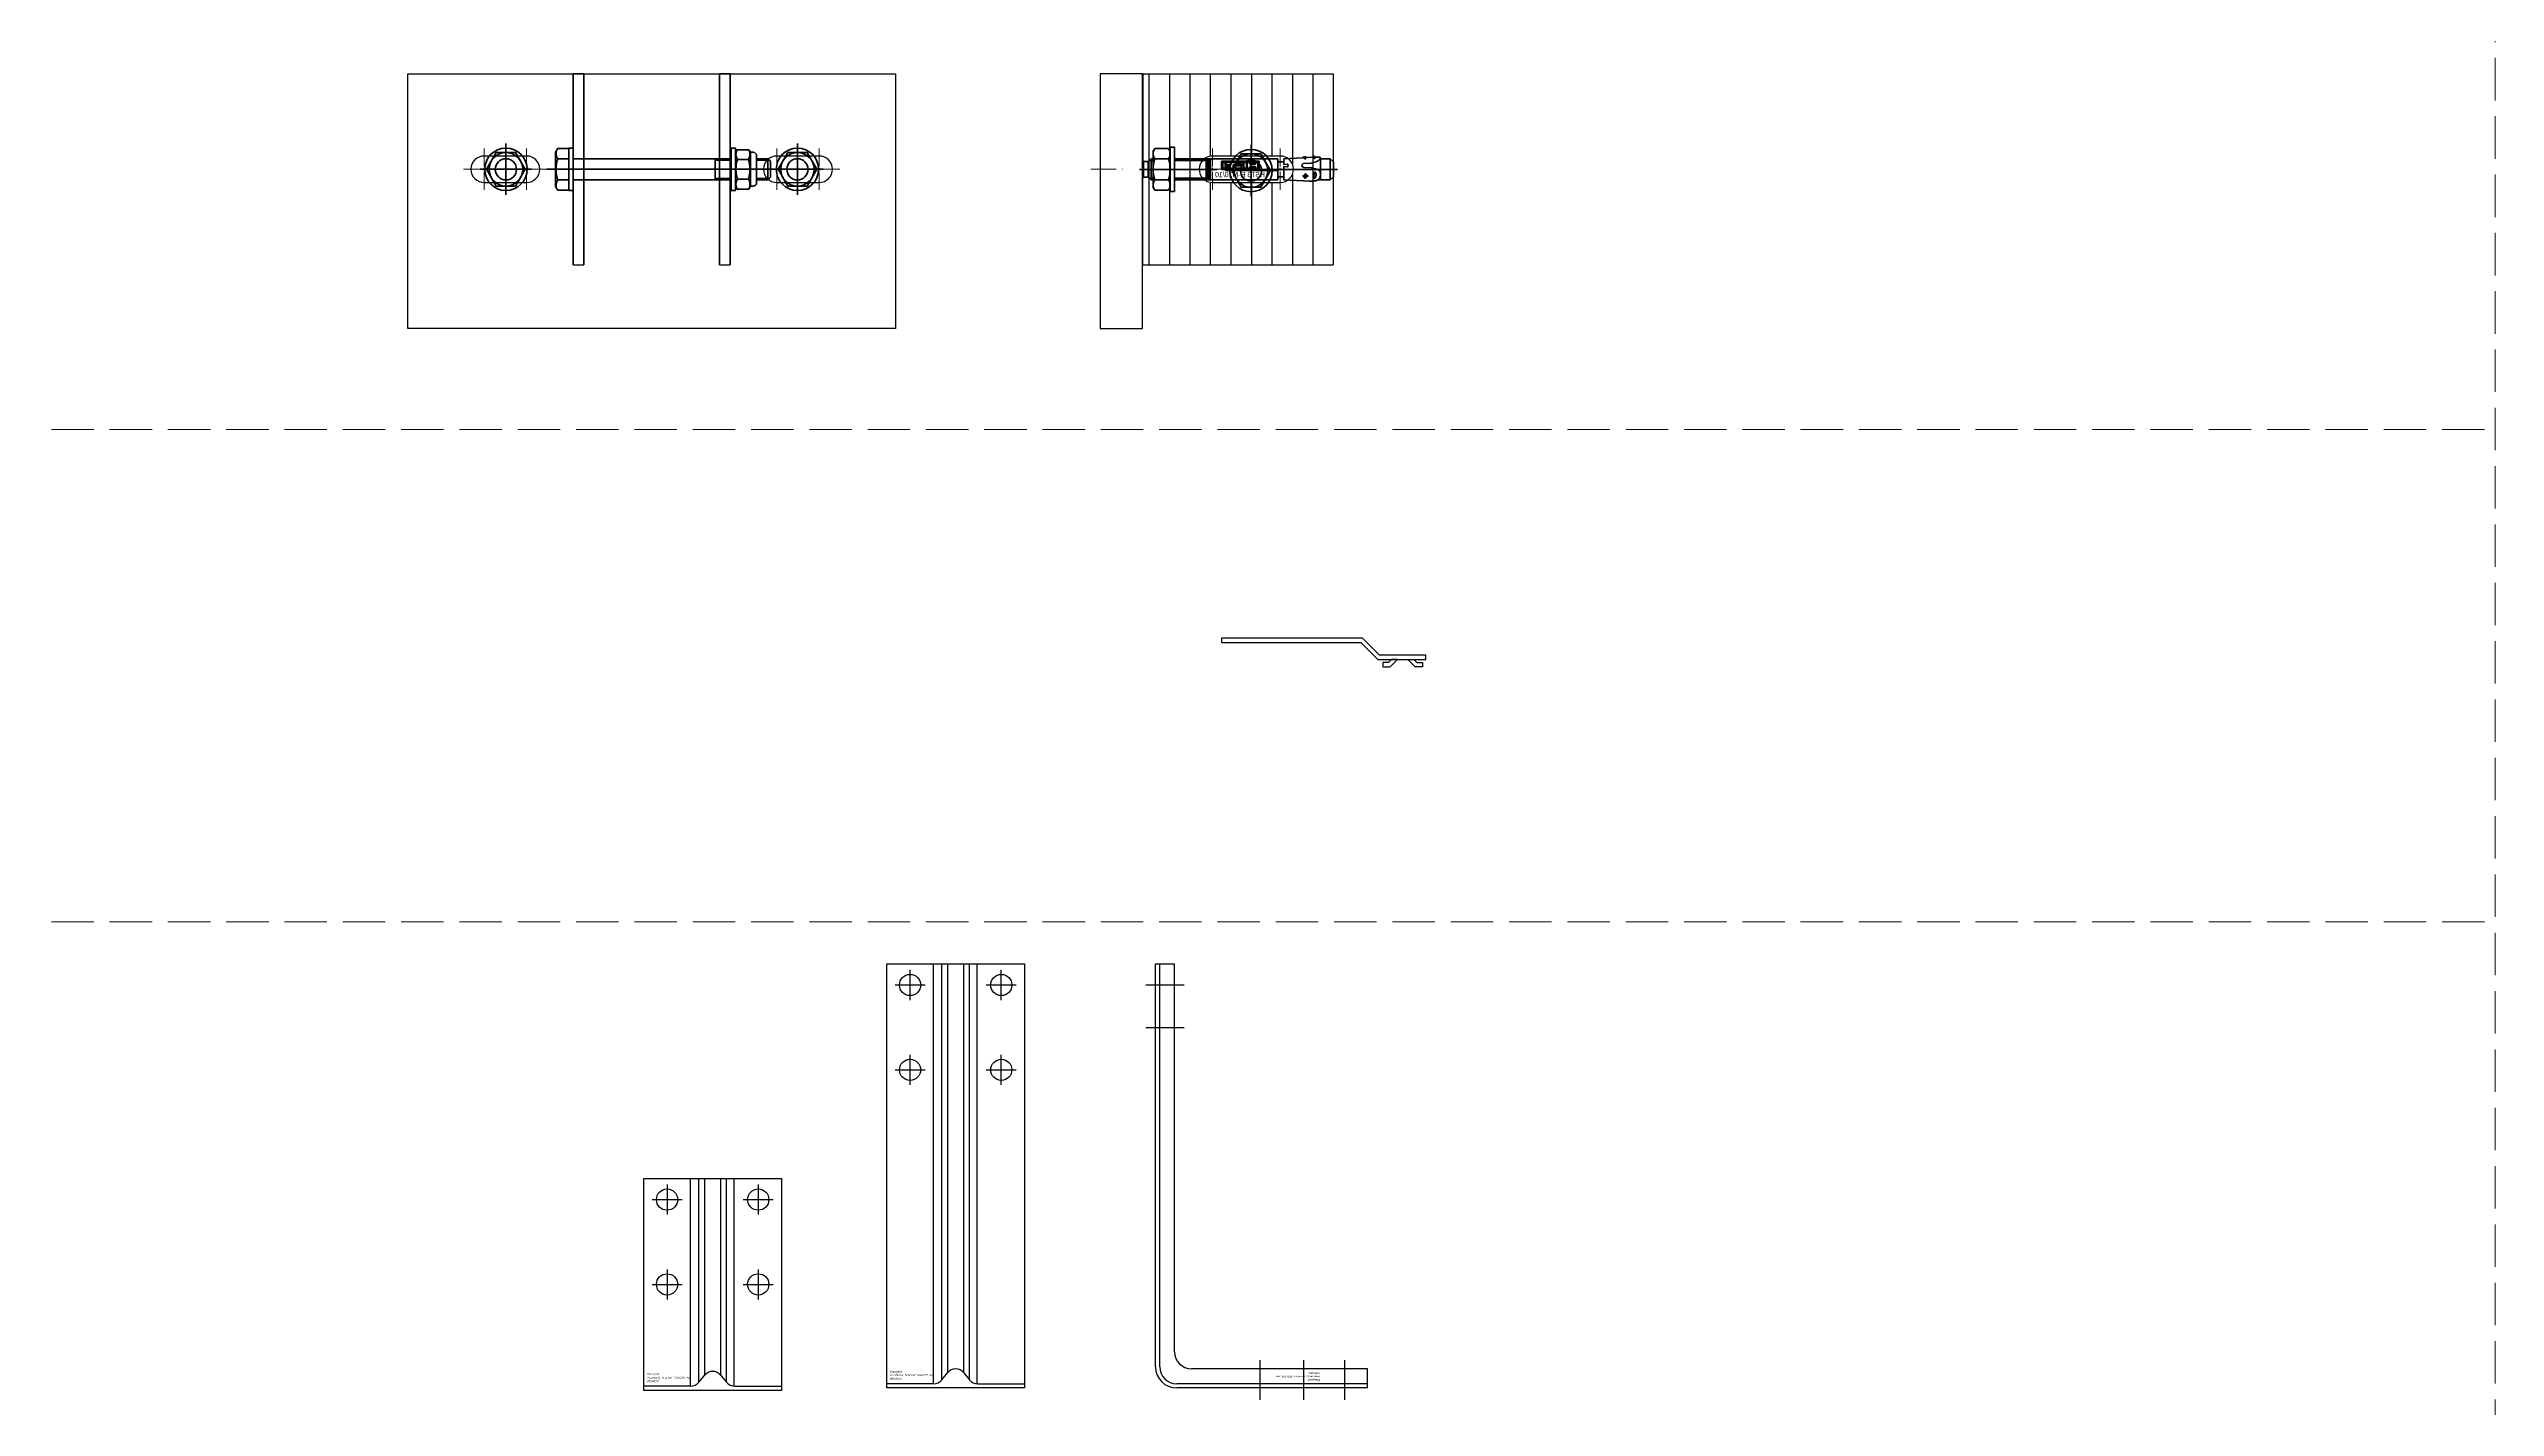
# Model space of a CAD drawing. Header units: millimetres. Extents: x -29692 to 34729, y -8412 to 43293.
# Drawn here: x -10038 to -8884, y -2346 to -1706 of the extents above; entities that cross this region are included whole.
import ezdxf
from ezdxf.enums import TextEntityAlignment as Align

# ---------------------------------------------------------------- set-up
doc = ezdxf.new("R2010")
doc.units = ezdxf.units.MM
doc.linetypes.add('ACAD_ISO10W100', pattern=[18, 12, -3, 0, -3])
doc.linetypes.add('JIS_02_4.0', pattern=[5.5, 4, -1.5])
doc.layers.add('_0_001_Профили', color=150, linetype='Continuous', lineweight=35)
doc.layers.add('_0_007_Кронштейны_01', color=30, linetype='Continuous')
doc.layers.add('_0_023 _Линия_04', color=96, linetype='JIS_02_4.0', lineweight=9, plot=False)
doc.styles.add('2.5_mm_ISOCPEUR_style', font='isocpeur.ttf', dxfattribs={"height": 2.5})
doc.styles.add('_DZ_3.2', font='isocpeui.ttf', dxfattribs={"height": 3.2})
doc.styles.get("Standard").update_dxf_attribs({"font": 'arial.ttf'})
doc.linetypes.add('PSK_Weld_09', pattern='A,1.499999,1e-06,[130,ltypeshp.shx,S=0.75,R=0,X=0,Y=0.75],0', length=1.5)

# ---------------------------------------------------------------- blocks, each defined once
blk = doc.blocks.new('*U251')
at = {"layer": '_0_007_Кронштейны_01', "color": 0, "linetype": 'ACAD_ISO10W100', "lineweight": 5, "transparency": 16777216}
for p, q in [((-9.75, 0), (-1.25, 0)), ((0, 1.25), (0, 9.75)), ((1.25, 0), (9.75, 0)), ((0, -9.75), (0, -1.25))]:
    blk.add_line(p, q, dxfattribs=at)
at = {"layer": '_0_007_Кронштейны_01', "color": 0, "linetype": 'Continuous', "lineweight": 5, "transparency": 16777216}
for p, q in [((-0.625, 0), (0.625, 0)), ((0, -0.625), (0, 0.625))]:
    blk.add_line(p, q, dxfattribs=at)
blk = doc.blocks.new('*U248')
at = {"layer": '_0_007_Кронштейны_01', "color": 0, "linetype": 'ACAD_ISO10W100', "lineweight": 5, "transparency": 16777216}
for p, q in [((-9.75, 0), (-1.25, 0)), ((0, 1.25), (0, 9.75)), ((1.25, 0), (9.75, 0)), ((0, -9.75), (0, -1.25))]:
    blk.add_line(p, q, dxfattribs=at)
at = {"layer": '_0_007_Кронштейны_01', "color": 0, "linetype": 'Continuous', "lineweight": 5, "transparency": 16777216}
for p, q in [((-0.625, 0), (0.625, 0)), ((0, -0.625), (0, 0.625))]:
    blk.add_line(p, q, dxfattribs=at)
blk = doc.blocks.new('*U249')
at = {"layer": '_0_007_Кронштейны_01', "color": 0, "linetype": 'ACAD_ISO10W100', "lineweight": 5, "transparency": 16777216}
for p, q in [((-9.75, 0), (-1.25, 0)), ((0, 1.25), (0, 9.75)), ((1.25, 0), (9.75, 0)), ((0, -9.75), (0, -1.25))]:
    blk.add_line(p, q, dxfattribs=at)
at = {"layer": '_0_007_Кронштейны_01', "color": 0, "linetype": 'Continuous', "lineweight": 5, "transparency": 16777216}
for p, q in [((-0.625, 0), (0.625, 0)), ((0, -0.625), (0, 0.625))]:
    blk.add_line(p, q, dxfattribs=at)
blk = doc.blocks.new('*U250')
at = {"layer": '_0_007_Кронштейны_01', "color": 0, "linetype": 'ACAD_ISO10W100', "lineweight": 5, "transparency": 16777216}
for p, q in [((-9.75, 0), (-1.25, 0)), ((0, 1.25), (0, 9.75)), ((1.25, 0), (9.75, 0)), ((0, -9.75), (0, -1.25))]:
    blk.add_line(p, q, dxfattribs=at)
at = {"layer": '_0_007_Кронштейны_01', "color": 0, "linetype": 'Continuous', "lineweight": 5, "transparency": 16777216}
for p, q in [((-0.625, 0), (0.625, 0)), ((0, -0.625), (0, 0.625))]:
    blk.add_line(p, q, dxfattribs=at)
blk = doc.blocks.new('80002051_110мм_Ф1')
at = {"layer": '_0_007_Кронштейны_01'}
for p, q in [((36, 81.3), (56, 81.3)), ((174, 81.3), (194, 81.3)), ((36, 68.8), (56, 68.8)), ((174, 68.8), (194, 68.8))]:
    blk.add_line(p, q, dxfattribs=at)
at = {"layer": '_0_007_Кронштейны_01', "color": 110, "linetype": 'ACAD_ISO10W100', "lineweight": 5}
for p, q in [((72.3, 75), (89.1, 75)), ((141.3, 75), (158.1, 75))]:
    blk.add_line(p, q, dxfattribs=at)
at = {"layer": '_0_007_Кронштейны_01', "lineweight": 25, "ltscale": 5}
for points in [[(0, 120), (230, 120), (230, 0), (0, 0)], [(78, 30), (83, 30), (83, 120), (78, 120)], [(147, 30), (152, 30), (152, 120), (147, 120)]]:
    blk.add_lwpolyline(points, close=True, dxfattribs=at)
at = {"layer": '_0_007_Кронштейны_01', "linetype": 'PSK_Weld_09'}
for points in [[(78, 30), (78, 120)], [(83, 120), (83, 30)], [(147, 30), (147, 120)], [(152, 120), (152, 30)]]:
    blk.add_lwpolyline(points, dxfattribs=at)
at = {"layer": '_0_007_Кронштейны_01'}
for centre, start, end in [((36, 75), 90, 270), ((56, 75), 270, 90), ((174, 75), 90, 270), ((194, 75), 270, 90)]:
    blk.add_arc(centre, 6.25, start, end, dxfattribs=at)
at = {"layer": '_0_007_Кронштейны_01', "color": 110, "linetype": 'ACAD_ISO10W100', "lineweight": 5}
for name, p in [('*U251', (36, 75)), ('*U248', (56, 75)), ('*U249', (174, 75)), ('*U250', (194, 75))]:
    blk.add_blockref(name, p, dxfattribs=at)
blk = doc.blocks.new('*U289')
at = {"layer": '_0_007_Кронштейны_01', "color": 0, "linetype": 'ACAD_ISO10W100', "lineweight": 5, "transparency": 16777216}
for p, q in [((-9.75, 0), (-1.25, 0)), ((0, 1.25), (0, 9.75)), ((1.25, 0), (9.75, 0)), ((0, -9.75), (0, -1.25))]:
    blk.add_line(p, q, dxfattribs=at)
at = {"layer": '_0_007_Кронштейны_01', "color": 0, "linetype": 'Continuous', "lineweight": 5, "transparency": 16777216}
for p, q in [((-0.625, 0), (0.625, 0)), ((0, -0.625), (0, 0.625))]:
    blk.add_line(p, q, dxfattribs=at)
blk = doc.blocks.new('*U288')
at = {"layer": '_0_007_Кронштейны_01', "color": 0, "linetype": 'ACAD_ISO10W100', "lineweight": 5, "transparency": 16777216}
for p, q in [((-9.75, 0), (-1.25, 0)), ((0, 1.25), (0, 9.75)), ((1.25, 0), (9.75, 0)), ((0, -9.75), (0, -1.25))]:
    blk.add_line(p, q, dxfattribs=at)
at = {"layer": '_0_007_Кронштейны_01', "color": 0, "linetype": 'Continuous', "lineweight": 5, "transparency": 16777216}
for p, q in [((-0.625, 0), (0.625, 0)), ((0, -0.625), (0, 0.625))]:
    blk.add_line(p, q, dxfattribs=at)
blk = doc.blocks.new('80002051_110мм_Б1')
at = {"layer": '_0_007_Кронштейны_01'}
for p, q in [((20, 120), (110, 120)), ((53, 81.3), (85, 81.3)), ((53, 68.8), (85, 68.8)), ((20, 29.9), (110, 29.9))]:
    blk.add_line(p, q, dxfattribs=at)
at = {"layer": '_0_007_Кронштейны_01', "color": 3, "linetype": 'ACAD_ISO10W100', "lineweight": 5}
blk.add_line((-4.4, 75), (12.3, 75), dxfattribs=at)
at = {"layer": '_0_007_Кронштейны_01'}
blk.add_lwpolyline([(0, 0), (20, 0), (20, 120), (0, 120)], close=True, dxfattribs=at)
at = {"layer": '_0_007_Кронштейны_01', "linetype": 'PSK_Weld_09'}
blk.add_lwpolyline([(20.1, 120), (20, 29.9)], dxfattribs=at)
at = {"layer": '_0_007_Кронштейны_01'}
for points in [[(23, 120), (23, 30)], [(32.7, 120), (32.7, 30)], [(42.4, 120), (42.4, 30)], [(52, 120), (52, 81.2)], [(61.7, 120), (61.7, 81.3)], [(71.4, 120), (71.4, 81.3)], [(81, 120), (81, 81.3)], [(90.7, 120), (90.7, 77.6)], [(100.3, 120), (100.3, 30)], [(110, 120), (110, 30)], [(90.7, 72.4), (90.7, 30)], [(52, 68.8), (52, 30)], [(61.7, 68.8), (61.7, 30)], [(71.4, 68.8), (71.4, 30)], [(81, 68.8), (81, 30)]]:
    blk.add_lwpolyline(points, dxfattribs=at)
for centre, start, end in [((53, 75), 90, 270), ((85, 75), 270, 90)]:
    blk.add_arc(centre, 6.25, start, end, dxfattribs=at)
at = {"layer": '_0_007_Кронштейны_01', "color": 110, "linetype": 'ACAD_ISO10W100', "lineweight": 5}
for name, p in [('*U288', (53, 75)), ('*U289', (85, 75))]:
    blk.add_blockref(name, p, dxfattribs=at)
blk = doc.blocks.new('A$C4e9d5af0')
at = {"layer": '_0_007_Кронштейны_01'}
for points in [[(-11.3, 0), (11.3, 0), (11.3, 2), (-10.5, 2), (-18.5, 10), (-85.1, 10), (-85.1, 8), (-19.3, 8)], [(-2, 0), (-4.8, 0), (-6.3, -1.5), (-8.9, -1.5), (-8.9, -3.5), (-5.5, -3.5), (-2, 0)], [(5.6, 0), (7.1, -1.5), (9.7, -1.5), (9.7, -3.5), (6.3, -3.5), (2.8, 0)]]:
    blk.add_lwpolyline(points, close=True, dxfattribs=at)
blk = doc.blocks.new('A$Cbe6039ba')
at = {"layer": '_0_007_Кронштейны_01'}
for p, q in [((0, 100), (65, 100)), ((0, 0), (0, 100)), ((22.1, 2), (22.1, 100)), ((26, 3.9), (26, 100)), ((28.8, 7.4), (28.8, 100)), ((36.4, 7.1), (36.4, 100)), ((39, 3.9), (39, 100)), ((42.7, 2), (42.7, 100)), ((65, 100), (65, 0)), ((22.1, 2), (0, 2)), ((65, 0), (0, 0)), ((26, 3.9), (28.6, 7.1)), ((36.4, 7.1), (39, 3.9)), ((42.9, 2), (65, 2))]:
    blk.add_line(p, q, dxfattribs=at)
at = {"layer": '_0_007_Кронштейны_01', "color": 3}
for p, q in [((11, 97.1), (11, 82.9)), ((54, 97.1), (54, 82.9)), ((3.9, 90), (18.1, 90)), ((46.9, 90), (61.1, 90)), ((3.9, 50), (18.1, 50)), ((11, 57.1), (11, 42.9)), ((46.9, 50), (61.1, 50)), ((54, 57.1), (54, 42.9))]:
    blk.add_line(p, q, dxfattribs=at)
at = {"layer": '_0_007_Кронштейны_01'}
for centre in [(11, 90), (54, 90), (11, 50), (54, 50)]:
    blk.add_circle(centre, 5, dxfattribs=at)
for centre, start, end in [((22.1, 7), 270, 321.3402), ((32.5, 4), 38.6598, 141.3402), ((42.9, 7), 218.6598, 270)]:
    blk.add_arc(centre, 5, start, end, dxfattribs=at)
at = {"layer": '_0_007_Кронштейны_01', "insert": (1.3, 3.9), "char_height": 1, "attachment_point": 7, "style": '2.5_mm_ISOCPEUR_style'}
blk.add_mtext_dynamic_manual_height_columns('{\\fISOCPEUR|b0|i1|c204|p34;Blaugelb \\PAssembly bracket 100x200 mm\\P9069055}', width=92.867, gutter_width=12.5, heights=[0], dxfattribs=at)
blk = doc.blocks.new('A$C1a6c89ed')
at = {"layer": '_0_007_Кронштейны_01'}
for p, q in [((0, 200), (65, 200)), ((0, 0), (0, 200)), ((22.1, 2), (22.1, 200)), ((26, 3.9), (26, 200)), ((28.8, 7.4), (28.8, 200)), ((36.4, 7.1), (36.4, 200)), ((39, 3.9), (39, 200)), ((42.7, 2), (42.7, 200)), ((65, 200), (65, 0)), ((22.1, 2), (0, 2)), ((65, 0), (0, 0)), ((26, 3.9), (28.6, 7.1)), ((36.4, 7.1), (39, 3.9)), ((42.9, 2), (65, 2))]:
    blk.add_line(p, q, dxfattribs=at)
at = {"layer": '_0_007_Кронштейны_01', "color": 3}
for p, q in [((11, 182.9), (11, 197.1)), ((54, 182.9), (54, 197.1)), ((3.9, 190), (18.1, 190)), ((46.9, 190), (61.1, 190)), ((3.9, 150), (18.1, 150)), ((11, 142.9), (11, 157.1)), ((46.9, 150), (61.1, 150)), ((54, 142.9), (54, 157.1))]:
    blk.add_line(p, q, dxfattribs=at)
at = {"layer": '_0_007_Кронштейны_01'}
for centre in [(11, 190), (54, 190), (11, 150), (54, 150)]:
    blk.add_circle(centre, 5, dxfattribs=at)
for centre, start, end in [((22.1, 7), 270, 321.3402), ((32.5, 4), 38.6598, 141.3402), ((42.9, 7), 218.6598, 270)]:
    blk.add_arc(centre, 5, start, end, dxfattribs=at)
at = {"layer": '_0_007_Кронштейны_01', "insert": (1.3, 3.9), "char_height": 1, "attachment_point": 7, "style": '2.5_mm_ISOCPEUR_style'}
blk.add_mtext_dynamic_manual_height_columns('{\\fISOCPEUR|b0|i1|c204|p34;Blaugelb \\PAssembly bracket 100x200 mm\\P9069055}', width=92.867, gutter_width=12.5, heights=[0], dxfattribs=at)
blk = doc.blocks.new('A$C461e7a41')
at = {"layer": '_0_007_Кронштейны_01', "color": 3}
for p, q in [((170, 104.5), (170, 86.5)), ((190, 104.5), (190, 86.5)), ((-5.6, 50.7), (13.1, 50.7)), ((-5.6, 30), (13.1, 30)), ((-5.6, 10.7), (13.1, 10.7))]:
    blk.add_line(p, q, dxfattribs=at)
at = {"layer": '_0_007_Кронштейны_01'}
for p, q in [((10, 100), (200, 100)), ((10, 98), (200, 98)), ((200, 100), (200, 91)), ((0, 0), (0, 90)), ((2, 0.1), (2, 90)), ((9, 0), (9, 83)), ((17, 91), (200, 91)), ((0, 0), (9, 0))]:
    blk.add_line(p, q, dxfattribs=at)
for centre, radius in [((10, 90), 10), ((10, 90), 8), ((17, 83), 8)]:
    blk.add_arc(centre, radius, 90, 180, dxfattribs=at)
at = {"layer": '_0_007_Кронштейны_01', "insert": (3.2, 22.3), "char_height": 1, "attachment_point": 1, "rotation": 90, "style": '2.5_mm_ISOCPEUR_style'}
blk.add_mtext_dynamic_manual_height_columns('{\\fISOCPEUR|b0|i1|c204|p34;Blaugelb \\PAssembly bracket 100x200 mm\\P9069055}', width=92.867, gutter_width=12.5, heights=[0], dxfattribs=at)
blk = doc.blocks.new('*U1012')
at = {"color": 0, "linetype": 'ByBlock', "lineweight": -2}
for p, q in [((-16.4, 0), (20.2, 0)), ((-15, 3.2), (-14.5, 3.7)), ((-15, 3.2), (-15, -3.2)), ((-14.5, 3.7), (-12.4, 3.7)), ((-14.5, -3.7), (-14.5, 3.7)), ((-11, 5), (-12.4, 3.6)), ((-12.4, 3.6), (-12.4, -3.6)), ((0, 0), (-12, 0)), ((-11.9, 4.1), (-10, 4.1)), ((-11, 5), (-11, -5)), ((-10, 5), (-11, 5)), ((-10, 8.5), (-9.2, 9.8)), ((-10, -8.5), (-10, 8.5)), ((-2.8, 9.8), (-9.2, 9.8)), ((-2.8, 4.9), (-9.2, 4.9)), ((-2, 8.5), (-2.8, 9.8)), ((0, 10.5), (-2, 10.5)), ((-2, -10.5), (-2, 10.5)), ((0, -10.5), (0, 10.5)), ((48.8, 5), (0, 5)), ((0, 4.1), (15, 4.1)), ((15, 4.9), (15.1, 5)), ((15.3, 5), (15, 4.8)), ((15, 4.6), (15.4, 5)), ((15.5, 5), (15, 4.5)), ((15, 4.3), (15.7, 5)), ((15.8, 5), (15, 4.2)), ((15, 4), (16, 5)), ((16.1, 5), (15, 3.9)), ((15, 3.8), (16.3, 5)), ((16.4, 5), (15, 3.6)), ((15, 3.5), (16.5, 5)), ((16.7, 5), (15, 3.3)), ((15, 3.2), (16.8, 5)), ((17, 5), (15, 3.1)), ((15, 5), (15, -5)), ((15, 2.9), (17, 4.9)), ((17, 4.8), (15, 2.8)), ((15, 2.6), (17, 4.6)), ((17, 4.5), (15, 2.5)), ((15, 2.4), (17, 4.4)), ((17, 4.2), (15, 2.2)), ((15, 2.1), (17, 4.1)), ((17, 3.9), (15, 1.9)), ((15, 1.8), (17, 3.8)), ((17, 3.6), (15, 1.6)), ((15, 1.5), (17, 3.5)), ((17, 3.4), (15, 1.4)), ((15, 1.2), (17, 3.2)), ((17, 3.1), (15, 1.1)), ((15, 0.9), (17, 2.9)), ((17, 2.8), (15, 0.8)), ((15, 0.7), (17, 2.7)), ((17, 2.5), (15, 0.5)), ((15, 0.4), (17, 2.4)), ((17, 2.2), (15, 0.2)), ((15, 0.1), (17, 2.1)), ((17, 1.9), (15, -0.1)), ((15, -0.2), (17, 1.8)), ((17, 1.7), (15, -0.3)), ((15, -0.5), (17, 1.5)), ((17, 1.4), (15, -0.6)), ((15, -0.8), (17, 1.2)), ((17, 1.1), (15, -0.9)), ((15, -1), (17, 1)), ((17, 0.8), (15, -1.2)), ((15, -1.3), (17, 0.7)), ((17, 0.5), (15, -1.5)), ((15, -1.6), (17, 0.4)), ((17, 0.2), (15, -1.8)), ((15, -1.9), (17, 0.1)), ((17, 5), (17, -5)), ((48.8, 5), (48.8, -5)), ((48.8, -4), (48.8, 4)), ((51.6, 3.6), (49.2, 3.6)), ((63.7, 5.6), (51.6, 5)), ((51.6, -1.3), (51.6, 5)), ((63.2, 3.2), (60.5, 3.1)), ((61.9, 1.8), (61.7, 4.4)), ((66, 1.1), (65.8, 4.5)), ((73.5, 5), (67.7, 5)), ((69, 5), (69, -5)), ((75, 3.5), (73.5, 5)), ((73.5, -5), (73.5, 5)), ((75, -3.5), (75, 3.5)), ((-14.5, -3.7), (-15, -3.2)), ((-14.5, -3.7), (-12.4, -3.7)), ((-11, -5), (-12.4, -3.6)), ((-11.9, -4.1), (-10, -4.1)), ((-10, -5), (-11, -5)), ((-10, -8.5), (-9.2, -9.8)), ((-2.8, -4.9), (-9.2, -4.9)), ((-2.8, -9.8), (-9.2, -9.8)), ((-2, -8.5), (-2.8, -9.8)), ((0, -10.5), (-2, -10.5)), ((0, -4.1), (15, -4.1)), ((48.8, -5), (0, -5)), ((17, 0), (15, -2)), ((15, -2.2), (17, -0.2)), ((17, -0.3), (15, -2.3)), ((15, -2.5), (17, -0.5)), ((17, -0.6), (15, -2.6)), ((15, -2.7), (17, -0.7)), ((17, -0.9), (15, -2.9)), ((15, -3), (17, -1)), ((17, -1.2), (15, -3.2)), ((15, -3.3), (17, -1.3)), ((17, -1.4), (15, -3.4)), ((15, -3.6), (17, -1.6)), ((17, -1.7), (15, -3.7)), ((15, -3.9), (17, -1.9)), ((17, -2), (15, -4)), ((15, -4.2), (17, -2.2)), ((17, -2.3), (15, -4.3)), ((15, -4.4), (17, -2.4)), ((17, -2.6), (15, -4.6)), ((15, -4.7), (17, -2.7)), ((17, -2.9), (15, -4.9)), ((15, -5), (17, -3)), ((17, -3.1), (15.2, -5)), ((15.3, -5), (17, -3.3)), ((17, -3.4), (15.4, -5)), ((15.6, -5), (17, -3.6)), ((17, -3.7), (15.7, -5)), ((15.9, -5), (17, -3.9)), ((17, -4), (16, -5)), ((16.2, -5), (17, -4.1)), ((17, -4.3), (16.3, -5)), ((16.4, -5), (17, -4.4)), ((17, -4.6), (16.6, -5)), ((16.7, -5), (17, -4.7)), ((17, -4.8), (16.9, -5)), ((17, -5), (17, -5)), ((40, 0), (22.2, 0)), ((22.2, 0), (22.2, -3.8)), ((22.2, -3.8), (22.2, 0)), ((40, -3.8), (22.2, -3.8)), ((22.3, 0), (22.3, -3.8)), ((22.3, -3.8), (22.3, 0)), ((22.4, 0), (22.4, -3.8)), ((22.5, -3.8), (22.5, 0)), ((22.5, 0), (22.5, -3.8)), ((22.6, -3.8), (22.6, 0)), ((22.7, 0), (22.7, -3.8)), ((22.7, -3.8), (22.7, 0)), ((22.8, 0), (22.8, -3.8)), ((24, -0.6), (22.8, -0.6)), ((22.8, -0.6), (22.8, -3.2)), ((24, -3.2), (22.8, -3.2)), ((22.9, -0.6), (22.9, 0)), ((22.9, 0), (22.9, -0.6)), ((22.9, -3.8), (22.9, -3.2)), ((22.9, -3.2), (22.9, -3.8)), ((23, -0.6), (23, 0)), ((23, 0), (23, -0.6)), ((23, -3.8), (23, -3.2)), ((23, -3.2), (23, -3.8)), ((23.1, -0.6), (23.1, 0)), ((23.1, -3.8), (23.1, -3.2)), ((23.2, 0), (23.2, -0.6)), ((23.2, -0.6), (23.2, 0)), ((23.2, -3.2), (23.2, -3.8)), ((23.2, -3.8), (23.2, -3.2)), ((23.3, 0), (23.3, -0.6)), ((23.3, -3.2), (23.3, -3.8)), ((23.4, -0.6), (23.4, 0)), ((23.4, 0), (23.4, -0.6)), ((23.4, -3.8), (23.4, -3.2)), ((23.4, -3.2), (23.4, -3.8)), ((23.5, -0.6), (23.5, 0)), ((23.5, -3.8), (23.5, -3.2)), ((23.6, 0), (23.6, -0.6)), ((23.6, -0.6), (23.6, 0)), ((23.6, -3.2), (23.6, -3.8)), ((23.6, -3.8), (23.6, -3.2)), ((23.7, 0), (23.7, -0.6)), ((23.7, -0.6), (23.7, 0)), ((23.7, -3.2), (23.7, -3.8)), ((23.7, -3.8), (23.7, -3.2)), ((23.8, 0), (23.8, -0.6)), ((23.8, -3.2), (23.8, -3.8)), ((23.9, -0.6), (23.9, 0)), ((23.9, 0), (23.9, -0.6)), ((23.9, -3.8), (23.9, -3.2)), ((23.9, -3.2), (23.9, -3.8)), ((24, -0.6), (24, 0)), ((24, -0.6), (24, -3.2)), ((24, -3.8), (24, -3.2)), ((24.1, 0), (24.1, -3.8)), ((24.1, -3.8), (24.1, 0)), ((24.2, 0), (24.2, -3.8)), ((24.3, -3.8), (24.3, 0)), ((24.3, 0), (24.3, -3.8)), ((24.4, -3.8), (24.4, 0)), ((24.4, -2.1), (24.4, -3.2)), ((26.4, -2.1), (24.4, -2.1)), ((29.7, -3.2), (24.4, -3.2)), ((24.5, 0), (24.5, -2.1)), ((24.5, -2.1), (24.5, 0)), ((24.5, -3.2), (24.5, -3.8)), ((24.5, -3.8), (24.5, -3.2)), ((24.6, 0), (24.6, -2.1)), ((24.6, -2.1), (24.6, 0)), ((24.6, -3.2), (24.6, -3.8)), ((24.6, -3.8), (24.6, -3.2)), ((24.7, 0), (24.7, -2.1)), ((24.7, -3.2), (24.7, -3.8)), ((24.8, -2.1), (24.8, 0)), ((24.8, 0), (24.8, -2.1)), ((24.8, -3.8), (24.8, -3.2)), ((24.8, -3.2), (24.8, -3.8)), ((24.9, -2.1), (24.9, 0)), ((24.9, -3.8), (24.9, -3.2)), ((25, 0), (25, -2.1)), ((25, -2.1), (25, 0)), ((25, -3.2), (25, -3.8)), ((25, -3.8), (25, -3.2)), ((25.1, 0), (25.1, -2.1)), ((25.1, -3.2), (25.1, -3.8)), ((25.2, -2.1), (25.2, 0)), ((25.2, 0), (25.2, -2.1)), ((25.2, -3.8), (25.2, -3.2)), ((25.2, -3.2), (25.2, -3.8)), ((25.3, -2.1), (25.3, 0)), ((25.3, 0), (25.3, -2.1)), ((25.3, -3.8), (25.3, -3.2)), ((25.3, -3.2), (25.3, -3.8)), ((25.4, -2.1), (25.4, 0)), ((25.4, -3.8), (25.4, -3.2)), ((25.5, 0), (25.5, -2.1)), ((25.5, -2.1), (25.5, 0)), ((25.5, -3.2), (25.5, -3.8)), ((25.5, -3.8), (25.5, -3.2)), ((25.6, 0), (25.6, -2.1)), ((25.6, -3.2), (25.6, -3.8)), ((25.7, -2.1), (25.7, 0)), ((25.7, 0), (25.7, -2.1)), ((25.7, -3.8), (25.7, -3.2)), ((25.7, -3.2), (25.7, -3.8)), ((25.8, -2.1), (25.8, 0)), ((25.8, -3.8), (25.8, -3.2)), ((25.9, 0), (25.9, -2.1)), ((25.9, -2.1), (25.9, 0)), ((25.9, -3.2), (25.9, -3.8)), ((25.9, -3.8), (25.9, -3.2)), ((26, 0), (26, -2.1)), ((26, -3.2), (26, -3.8)), ((26.1, -2.1), (26.1, 0)), ((26.1, 0), (26.1, -2.1)), ((26.1, -3.8), (26.1, -3.2)), ((26.1, -3.2), (26.1, -3.8)), ((26.2, -2.1), (26.2, 0)), ((26.2, 0), (26.2, -2.1)), ((26.2, -3.8), (26.2, -3.2)), ((26.2, -3.2), (26.2, -3.8)), ((26.3, -2.1), (26.3, 0)), ((26.3, -3.8), (26.3, -3.2)), ((26.4, 0), (26.4, -2.1)), ((26.4, -2.1), (26.4, 0)), ((26.4, -0.6), (26.4, -2.1)), ((27.7, -0.6), (26.4, -0.6)), ((26.4, -3.2), (26.4, -3.8)), ((26.4, -3.8), (26.4, -3.2)), ((26.5, 0), (26.5, -0.6)), ((26.5, -3.2), (26.5, -3.8)), ((26.6, -0.6), (26.6, 0)), ((26.6, 0), (26.6, -0.6)), ((26.6, -3.8), (26.6, -3.2)), ((26.6, -3.2), (26.6, -3.8)), ((26.7, -0.6), (26.7, 0)), ((26.7, -3.8), (26.7, -3.2)), ((26.8, 0), (26.8, -0.6)), ((26.8, -0.6), (26.8, 0)), ((26.8, -3.2), (26.8, -3.8)), ((26.8, -3.8), (26.8, -3.2)), ((26.9, 0), (26.9, -0.6)), ((26.9, -0.6), (26.9, 0)), ((26.9, -3.2), (26.9, -3.8)), ((26.9, -3.8), (26.9, -3.2)), ((27, 0), (27, -0.6)), ((27, -3.2), (27, -3.8)), ((27.1, -0.6), (27.1, 0)), ((27.1, 0), (27.1, -0.6)), ((27.1, -3.8), (27.1, -3.2)), ((27.1, -3.2), (27.1, -3.8)), ((27.2, -0.6), (27.2, 0)), ((27.2, -3.8), (27.2, -3.2)), ((27.3, 0), (27.3, -0.6)), ((27.3, -0.6), (27.3, 0)), ((27.3, -3.2), (27.3, -3.8)), ((27.3, -3.8), (27.3, -3.2)), ((27.4, 0), (27.4, -0.6)), ((27.4, -3.2), (27.4, -3.8)), ((27.5, -0.6), (27.5, 0)), ((27.5, 0), (27.5, -0.6)), ((27.5, -3.8), (27.5, -3.2)), ((27.5, -3.2), (27.5, -3.8)), ((27.6, -0.6), (27.6, 0)), ((27.6, -3.8), (27.6, -3.2)), ((27.7, 0), (27.7, -0.6)), ((27.7, -2.1), (27.7, 0)), ((27.7, -0.6), (27.7, -2.1)), ((29.7, -2.1), (27.7, -2.1)), ((27.7, -3.2), (27.7, -3.8)), ((27.7, -3.8), (27.7, -3.2)), ((27.8, 0), (27.8, -2.1)), ((27.8, -2.1), (27.8, 0)), ((27.8, -3.2), (27.8, -3.8)), ((27.8, -3.8), (27.8, -3.2)), ((27.9, 0), (27.9, -2.1)), ((27.9, -3.2), (27.9, -3.8)), ((28, -2.1), (28, 0)), ((28, 0), (28, -2.1)), ((28, -3.8), (28, -3.2)), ((28, -3.2), (28, -3.8)), ((28.1, -2.1), (28.1, 0)), ((28.1, -3.8), (28.1, -3.2)), ((28.2, 0), (28.2, -2.1)), ((28.2, -2.1), (28.2, 0)), ((28.2, -3.2), (28.2, -3.8)), ((28.2, -3.8), (28.2, -3.2)), ((28.3, 0), (28.3, -2.1)), ((28.3, -3.2), (28.3, -3.8)), ((28.4, -2.1), (28.4, 0)), ((28.4, 0), (28.4, -2.1)), ((28.4, -3.8), (28.4, -3.2)), ((28.4, -3.2), (28.4, -3.8)), ((28.5, -2.1), (28.5, 0)), ((28.5, 0), (28.5, -2.1)), ((28.5, -3.8), (28.5, -3.2)), ((28.5, -3.2), (28.5, -3.8)), ((28.6, -2.1), (28.6, 0)), ((28.6, -3.8), (28.6, -3.2)), ((28.7, 0), (28.7, -2.1)), ((28.7, -2.1), (28.7, 0)), ((28.7, -3.2), (28.7, -3.8)), ((28.7, -3.8), (28.7, -3.2)), ((28.8, 0), (28.8, -2.1)), ((28.8, -3.2), (28.8, -3.8)), ((28.9, -0.6), (28.9, 0)), ((28.9, 0), (28.9, -0.6)), ((28.9, -0.6), (28.9, -1.7)), ((32.5, -0.6), (28.9, -0.6)), ((28.9, -1.7), (31.3, -1.7)), ((28.9, -2.1), (28.9, -1.7)), ((28.9, -1.7), (28.9, -2.1)), ((28.9, -3.8), (28.9, -3.2)), ((28.9, -3.2), (28.9, -3.8)), ((29, -0.6), (29, 0)), ((29, -2.1), (29, -1.7)), ((29, -3.8), (29, -3.2)), ((29.1, 0), (29.1, -0.6)), ((29.1, -0.6), (29.1, 0)), ((29.1, -1.7), (29.1, -2.1)), ((29.1, -2.1), (29.1, -1.7)), ((29.1, -3.2), (29.1, -3.8)), ((29.1, -3.8), (29.1, -3.2)), ((29.2, 0), (29.2, -0.6)), ((29.2, -1.7), (29.2, -2.1)), ((29.2, -3.2), (29.2, -3.8)), ((29.3, -0.6), (29.3, 0)), ((29.3, 0), (29.3, -0.6)), ((29.3, -2.1), (29.3, -1.7)), ((29.3, -1.7), (29.3, -2.1)), ((29.3, -3.8), (29.3, -3.2)), ((29.3, -3.2), (29.3, -3.8)), ((29.4, -0.6), (29.4, 0)), ((29.4, 0), (29.4, -0.6)), ((29.4, -2.1), (29.4, -1.7)), ((29.4, -1.7), (29.4, -2.1)), ((29.4, -3.8), (29.4, -3.2)), ((29.4, -3.2), (29.4, -3.8)), ((29.5, -0.6), (29.5, 0)), ((29.5, -2.1), (29.5, -1.7)), ((29.5, -3.8), (29.5, -3.2)), ((29.6, 0), (29.6, -0.6)), ((29.6, -0.6), (29.6, 0)), ((29.6, -1.7), (29.6, -2.1)), ((29.6, -2.1), (29.6, -1.7)), ((29.6, -3.2), (29.6, -3.8)), ((29.6, -3.8), (29.6, -3.2)), ((29.7, 0), (29.7, -0.6)), ((29.7, -1.7), (29.7, -3.8)), ((29.7, -2.1), (29.7, -3.2)), ((29.8, -0.6), (29.8, 0)), ((29.8, 0), (29.8, -0.6)), ((29.8, -3.8), (29.8, -1.7)), ((29.8, -1.7), (29.8, -3.8)), ((29.9, -0.6), (29.9, 0)), ((29.9, -3.8), (29.9, -1.7)), ((30, 0), (30, -0.6)), ((30, -0.6), (30, 0)), ((30, -1.7), (30, -3.8)), ((30, -3.8), (30, -1.7)), ((30.1, 0), (30.1, -0.6)), ((30.1, -0.6), (30.1, 0)), ((30.1, -1.7), (30.1, -3.8)), ((30.1, -3.8), (30.1, -1.7)), ((30.2, 0), (30.2, -0.6)), ((30.2, -1.7), (30.2, -3.8)), ((30.3, -0.6), (30.3, 0)), ((30.3, 0), (30.3, -0.6)), ((30.3, -3.8), (30.3, -1.7)), ((30.3, -1.7), (30.3, -3.8)), ((30.4, -0.6), (30.4, 0)), ((30.4, -3.8), (30.4, -1.7)), ((30.5, 0), (30.5, -0.6)), ((30.5, -0.6), (30.5, 0)), ((30.5, -1.7), (30.5, -3.8)), ((30.5, -3.8), (30.5, -1.7)), ((30.6, 0), (30.6, -0.6)), ((30.6, -1.7), (30.6, -3.8)), ((30.7, -0.6), (30.7, 0)), ((30.7, 0), (30.7, -0.6)), ((30.7, -3.8), (30.7, -1.7)), ((30.7, -1.7), (30.7, -3.8)), ((30.8, -0.6), (30.8, 0)), ((30.8, -3.8), (30.8, -1.7)), ((30.9, 0), (30.9, -0.6)), ((30.9, -0.6), (30.9, 0)), ((30.9, -1.7), (30.9, -3.8)), ((30.9, -3.8), (30.9, -1.7)), ((31, 0), (31, -0.6)), ((31, -0.6), (31, 0)), ((31, -1.7), (31, -3.8)), ((31, -3.8), (31, -1.7)), ((31.1, 0), (31.1, -0.6)), ((31.1, -1.7), (31.1, -3.8)), ((31.2, -0.6), (31.2, 0)), ((31.2, 0), (31.2, -0.6)), ((31.2, -3.8), (31.2, -1.7)), ((31.2, -1.7), (31.2, -3.8)), ((31.3, -0.6), (31.3, 0)), ((31.3, -1.7), (31.3, -3.2)), ((32.5, -3.2), (31.3, -3.2)), ((31.3, -3.8), (31.3, -3.2)), ((31.4, 0), (31.4, -0.6)), ((31.4, -0.6), (31.4, 0)), ((31.4, -3.2), (31.4, -3.8)), ((31.4, -3.8), (31.4, -3.2)), ((31.5, 0), (31.5, -0.6)), ((31.5, -3.2), (31.5, -3.8)), ((31.6, -0.6), (31.6, 0)), ((31.6, 0), (31.6, -0.6)), ((31.6, -3.8), (31.6, -3.2)), ((31.6, -3.2), (31.6, -3.8)), ((31.7, -0.6), (31.7, 0)), ((31.7, 0), (31.7, -0.6)), ((31.7, -3.8), (31.7, -3.2)), ((31.7, -3.2), (31.7, -3.8)), ((31.8, -0.6), (31.8, 0)), ((31.8, -3.8), (31.8, -3.2)), ((31.9, 0), (31.9, -0.6)), ((31.9, -0.6), (31.9, 0)), ((31.9, -3.2), (31.9, -3.8)), ((31.9, -3.8), (31.9, -3.2)), ((32, 0), (32, -0.6)), ((32, -3.2), (32, -3.8)), ((32.1, -0.6), (32.1, 0)), ((32.1, 0), (32.1, -0.6)), ((32.1, -3.8), (32.1, -3.2)), ((32.1, -3.2), (32.1, -3.8)), ((32.2, -0.6), (32.2, 0)), ((32.2, -3.8), (32.2, -3.2)), ((32.3, 0), (32.3, -0.6)), ((32.3, -0.6), (32.3, 0)), ((32.3, -3.2), (32.3, -3.8)), ((32.3, -3.8), (32.3, -3.2)), ((32.4, 0), (32.4, -0.6)), ((32.4, -3.2), (32.4, -3.8)), ((32.5, -0.6), (32.5, 0)), ((32.5, 0), (32.5, -3.8)), ((32.5, -0.6), (32.5, -3.2)), ((32.5, -3.8), (32.5, -3.2)), ((32.6, -3.8), (32.6, 0)), ((32.6, 0), (32.6, -3.8)), ((32.7, -3.8), (32.7, 0)), ((32.8, 0), (32.8, -3.8)), ((32.8, -3.8), (32.8, 0)), ((32.8, -0.6), (32.8, -3.2)), ((34.1, -0.6), (32.8, -0.6)), ((34.1, -3.2), (32.8, -3.2)), ((32.9, 0), (32.9, -0.6)), ((32.9, -3.2), (32.9, -3.8)), ((33, -0.6), (33, 0)), ((33, 0), (33, -0.6)), ((33, -3.8), (33, -3.2)), ((33, -3.2), (33, -3.8)), ((33.1, -0.6), (33.1, 0)), ((33.1, -3.8), (33.1, -3.2)), ((33.2, 0), (33.2, -0.6)), ((33.2, -0.6), (33.2, 0)), ((33.2, -3.2), (33.2, -3.8)), ((33.2, -3.8), (33.2, -3.2)), ((33.3, 0), (33.3, -0.6)), ((33.3, -0.6), (33.3, 0)), ((33.3, -3.2), (33.3, -3.8)), ((33.3, -3.8), (33.3, -3.2)), ((33.4, 0), (33.4, -0.6)), ((33.4, -3.2), (33.4, -3.8)), ((33.5, -0.6), (33.5, 0)), ((33.5, 0), (33.5, -0.6)), ((33.5, -3.8), (33.5, -3.2)), ((33.5, -3.2), (33.5, -3.8)), ((33.6, -0.6), (33.6, 0)), ((33.6, -3.8), (33.6, -3.2)), ((33.7, 0), (33.7, -0.6)), ((33.7, -0.6), (33.7, 0)), ((33.7, -3.2), (33.7, -3.8)), ((33.7, -3.8), (33.7, -3.2)), ((33.8, 0), (33.8, -0.6)), ((33.8, -3.2), (33.8, -3.8)), ((33.9, -0.6), (33.9, 0)), ((33.9, 0), (33.9, -0.6)), ((33.9, -3.8), (33.9, -3.2)), ((33.9, -3.2), (33.9, -3.8)), ((34, -0.6), (34, 0)), ((34, -3.8), (34, -3.2)), ((34.1, 0), (34.1, -0.6)), ((34.1, -3.8), (34.1, 0)), ((34.1, -0.6), (34.1, -3.2)), ((34.1, -3.2), (34.1, -3.8)), ((34.2, 0), (34.2, -3.8)), ((34.2, -3.8), (34.2, 0)), ((34.3, 0), (34.3, -3.8)), ((34.4, -3.8), (34.4, 0)), ((34.4, 0), (34.4, -0.6)), ((34.4, -0.6), (34.4, -3.2)), ((35.6, -0.6), (34.4, -0.6)), ((35.6, -3.2), (34.4, -3.2)), ((34.4, -3.2), (34.4, -3.8)), ((34.5, -0.6), (34.5, 0)), ((34.5, -3.8), (34.5, -3.2)), ((34.6, 0), (34.6, -0.6)), ((34.6, -0.6), (34.6, 0)), ((34.6, -3.2), (34.6, -3.8)), ((34.6, -3.8), (34.6, -3.2)), ((34.7, 0), (34.7, -0.6)), ((34.7, -3.2), (34.7, -3.8)), ((34.8, -0.6), (34.8, 0)), ((34.8, 0), (34.8, -0.6)), ((34.8, -3.8), (34.8, -3.2)), ((34.8, -3.2), (34.8, -3.8)), ((34.9, -0.6), (34.9, 0)), ((34.9, 0), (34.9, -0.6)), ((34.9, -3.8), (34.9, -3.2)), ((34.9, -3.2), (34.9, -3.8)), ((35, -0.6), (35, 0)), ((35, -3.8), (35, -3.2)), ((35.1, 0), (35.1, -0.6)), ((35.1, -0.6), (35.1, 0)), ((35.1, -3.2), (35.1, -3.8)), ((35.1, -3.8), (35.1, -3.2)), ((35.2, 0), (35.2, -0.6)), ((35.2, -3.2), (35.2, -3.8)), ((35.3, -0.6), (35.3, 0)), ((35.3, 0), (35.3, -0.6)), ((35.3, -3.8), (35.3, -3.2)), ((35.3, -3.2), (35.3, -3.8)), ((35.4, -0.6), (35.4, 0)), ((35.4, -3.8), (35.4, -3.2)), ((35.5, 0), (35.5, -0.6)), ((35.5, -0.6), (35.5, 0)), ((35.5, -3.2), (35.5, -3.8)), ((35.5, -3.8), (35.5, -3.2)), ((35.6, 0), (35.6, -0.6)), ((35.6, -1.4), (35.6, -0.6)), ((38.2, -1.4), (35.6, -1.4)), ((35.6, -2.4), (35.6, -3.2)), ((38.2, -2.4), (35.6, -2.4)), ((35.6, -3.2), (35.6, -3.8)), ((35.7, -1.4), (35.7, 0)), ((35.7, 0), (35.7, -1.4)), ((35.7, -3.8), (35.7, -2.4)), ((35.7, -2.4), (35.7, -3.8)), ((35.8, -1.4), (35.8, 0)), ((35.8, 0), (35.8, -1.4)), ((35.8, -3.8), (35.8, -2.4)), ((35.8, -2.4), (35.8, -3.8)), ((35.9, -1.4), (35.9, 0)), ((35.9, -3.8), (35.9, -2.4)), ((36, 0), (36, -1.4)), ((36, -1.4), (36, 0)), ((36, -2.4), (36, -3.8)), ((36, -3.8), (36, -2.4)), ((36.1, 0), (36.1, -1.4)), ((36.1, -2.4), (36.1, -3.8)), ((36.2, -1.4), (36.2, 0)), ((36.2, 0), (36.2, -1.4)), ((36.2, -3.8), (36.2, -2.4)), ((36.2, -2.4), (36.2, -3.8)), ((36.3, -1.4), (36.3, 0)), ((36.3, -3.8), (36.3, -2.4)), ((36.4, 0), (36.4, -1.4)), ((36.4, -1.4), (36.4, 0)), ((36.4, -2.4), (36.4, -3.8)), ((36.4, -3.8), (36.4, -2.4)), ((36.5, 0), (36.5, -1.4)), ((36.5, -1.4), (36.5, 0)), ((36.5, -2.4), (36.5, -3.8)), ((36.5, -3.8), (36.5, -2.4)), ((36.6, 0), (36.6, -1.4)), ((36.6, -2.4), (36.6, -3.8)), ((36.7, -1.4), (36.7, 0)), ((36.7, 0), (36.7, -1.4)), ((36.7, -3.8), (36.7, -2.4)), ((36.7, -2.4), (36.7, -3.8)), ((36.8, -1.4), (36.8, 0)), ((36.8, -3.8), (36.8, -2.4)), ((36.9, 0), (36.9, -1.4)), ((36.9, -1.4), (36.9, 0)), ((36.9, -2.4), (36.9, -3.8)), ((36.9, -3.8), (36.9, -2.4)), ((37, 0), (37, -1.4)), ((37, -2.4), (37, -3.8)), ((37.1, -1.4), (37.1, 0)), ((37.1, 0), (37.1, -1.4)), ((37.1, -3.8), (37.1, -2.4)), ((37.1, -2.4), (37.1, -3.8)), ((37.2, -1.4), (37.2, 0)), ((37.2, -3.8), (37.2, -2.4)), ((37.3, 0), (37.3, -1.4)), ((37.3, -1.4), (37.3, 0)), ((37.3, -2.4), (37.3, -3.8)), ((37.3, -3.8), (37.3, -2.4)), ((37.4, 0), (37.4, -1.4)), ((37.4, -1.4), (37.4, 0)), ((37.4, -2.4), (37.4, -3.8)), ((37.4, -3.8), (37.4, -2.4)), ((37.5, 0), (37.5, -1.4)), ((37.5, -2.4), (37.5, -3.8)), ((37.6, -1.4), (37.6, 0)), ((37.6, 0), (37.6, -1.4)), ((37.6, -3.8), (37.6, -2.4)), ((37.6, -2.4), (37.6, -3.8)), ((37.7, -1.4), (37.7, 0)), ((37.7, -3.8), (37.7, -2.4)), ((37.8, 0), (37.8, -1.4)), ((37.8, -1.4), (37.8, 0)), ((37.8, -2.4), (37.8, -3.8)), ((37.8, -3.8), (37.8, -2.4)), ((37.9, 0), (37.9, -1.4)), ((37.9, -2.4), (37.9, -3.8)), ((38, -1.4), (38, 0)), ((38, 0), (38, -1.4)), ((38, -3.8), (38, -2.4)), ((38, -2.4), (38, -3.8)), ((38.1, -1.4), (38.1, 0)), ((38.1, 0), (38.1, -1.4)), ((38.1, -3.8), (38.1, -2.4)), ((38.1, -2.4), (38.1, -3.8)), ((38.2, -0.6), (38.2, 0)), ((38.2, -0.6), (38.2, -1.4)), ((39.4, -0.6), (38.2, -0.6)), ((38.2, -2.4), (38.2, -3.2)), ((39.4, -3.2), (38.2, -3.2)), ((38.2, -3.8), (38.2, -3.2)), ((38.3, 0), (38.3, -0.6)), ((38.3, -0.6), (38.3, 0)), ((38.3, -3.2), (38.3, -3.8)), ((38.3, -3.8), (38.3, -3.2)), ((38.4, 0), (38.4, -0.6)), ((38.4, -3.2), (38.4, -3.8)), ((38.5, -0.6), (38.5, 0)), ((38.5, 0), (38.5, -0.6)), ((38.5, -3.8), (38.5, -3.2)), ((38.5, -3.2), (38.5, -3.8)), ((38.6, -0.6), (38.6, 0)), ((38.6, -3.8), (38.6, -3.2)), ((38.7, 0), (38.7, -0.6)), ((38.7, -0.6), (38.7, 0)), ((38.7, -3.2), (38.7, -3.8)), ((38.7, -3.8), (38.7, -3.2)), ((38.8, 0), (38.8, -0.6)), ((38.8, -3.2), (38.8, -3.8)), ((38.9, -0.6), (38.9, 0)), ((38.9, 0), (38.9, -0.6)), ((38.9, -3.8), (38.9, -3.2)), ((38.9, -3.2), (38.9, -3.8)), ((39, -0.6), (39, 0)), ((39, 0), (39, -0.6)), ((39, -3.8), (39, -3.2)), ((39, -3.2), (39, -3.8)), ((39.1, -0.6), (39.1, 0)), ((39.1, -3.8), (39.1, -3.2)), ((39.2, 0), (39.2, -0.6)), ((39.2, -0.6), (39.2, 0)), ((39.2, -3.2), (39.2, -3.8)), ((39.2, -3.8), (39.2, -3.2)), ((39.3, 0), (39.3, -0.6)), ((39.3, -3.2), (39.3, -3.8)), ((39.4, -0.6), (39.4, 0)), ((39.4, 0), (39.4, -3.8)), ((39.4, -0.6), (39.4, -3.2)), ((39.4, -3.8), (39.4, -3.2)), ((39.5, -3.8), (39.5, 0)), ((39.6, 0), (39.6, -3.8)), ((39.6, -3.8), (39.6, 0)), ((39.7, 0), (39.7, -3.8)), ((39.7, -3.8), (39.7, 0)), ((39.8, 0), (39.8, -3.8)), ((39.9, -3.8), (39.9, 0)), ((39.9, 0), (39.9, -3.8)), ((40, 0), (40, -3.8)), ((40, -3.8), (40, 0)), ((41.7, 0), (76.9, 0)), ((74, 0), (49, 0)), ((51.6, -3.6), (49.2, -3.6)), ((53.2, -1.2), (51.6, -1.3)), ((53.2, -2.4), (51.6, -2.3)), ((51.6, -2.3), (51.6, -5)), ((60.6, -5.5), (51.6, -5)), ((60.7, -5.6), (60.7, -5.9)), ((62.6, -5.6), (60.7, -5.9)), ((64.5, -2.9), (60.8, -2.7)), ((64.8, -0.7), (61, -0.9)), ((61.7, -4.6), (61.7, -6.2)), ((65.7, -5.7), (62.7, -5.6)), ((65.7, -6.4), (65.8, -5)), ((66.6, -5.7), (65.7, -6.4)), ((68.8, -5.8), (66.6, -5.7)), ((68.8, -5), (68.8, -5.8)), ((73.5, -5), (68.8, -5)), ((73.5, -5), (75, -3.5))]:
    blk.add_line(p, q, dxfattribs=at)
blk.add_lwpolyline([(60.9, 3.1), (61.6, 2.4), (62.6, 2.8), (62.7, 3.4), (62.1, 3.9), (61.3, 3.8)], close=True, dxfattribs=at)
for points in [[(69, 2.6), (68.7, 1.2), (67.9, 0.3), (66.5, -0.2), (65.6, -0.4), (64.8, -0.7)], [(66.8, 5.4), (67.7, 5), (68.4, 4.4), (68.8, 3.6), (69, 2.6)], [(68.8, -5), (68, -4.1), (66.9, -3.6), (65.7, -3.3), (64.5, -2.9)]]:
    blk.add_lwpolyline(points, dxfattribs=at)
for centre, radius, start, end in [((-5.7, 7.4), 4.34, 145.5615, 214.4385), ((6.2, 0), 16.2, 162.383, 197.617), ((-6.3, 7.4), 4.34, 325.5615, 34.4385), ((-18.2, 0), 16.2, 342.383, 17.617), ((49.2, 4), 0.383, 180, 270), ((64.3, -6.9), 12.5, 78.7007, 93), ((64.8, 2.7), 2.05, 308.033, 57.967), ((-5.7, -7.4), 4.34, 145.5615, 214.4385), ((-6.3, -7.4), 4.34, 325.5615, 34.4385), ((49.2, -4), 0.383, 90, 180), ((53.1, -1.8), 0.618, 278.5979, 81.4021), ((61.1, -1.8), 0.945, 96.1253, 252.1482), ((60.6, -5.6), 0.126, 7.3502, 87.3502), ((61.4, -11.8), 6.36, 78.4927, 96.2076), ((62.7, -5.7), 0.126, 87.3502, 154.0901), ((62.8, -9), 5.03, 40.2631, 53.3507)]:
    blk.add_arc(centre, radius, start, end, dxfattribs=at)
at = {"color": 0, "linetype": 'ByBlock', "lineweight": -2, "width": 0.746789}
blk.add_text('HST3 R-M10/10', height=2.5, rotation=180, dxfattribs=at).set_placement((31, 3.7), align=Align.CENTER)
at = {"color": 0, "linetype": 'ByBlock', "lineweight": -2, "style": '_DZ_3.2', "flags": 9}
blk.add_attdef('BNAME', (15, 1.2), '', height=3.2, rotation=180, dxfattribs=at)
blk = doc.blocks.new('*U1013')
at = {"color": 0, "linetype": 'ByBlock', "lineweight": -2}
for p, q in [((0, 12.1), (0, -12.1)), ((12.1, 0), (-12.1, 0))]:
    blk.add_line(p, q, dxfattribs=at)
blk.add_lwpolyline([(4.6, -7.9), (9.1, 0), (4.6, 7.9), (-4.6, 7.9), (-9.1, 0), (-4.6, -7.9)], close=True, dxfattribs=at)
for radius in [10, 7.92, 5]:
    blk.add_circle((0, 0), radius, dxfattribs=at)
blk = doc.blocks.new('*U1139')
at = {"color": 0, "linetype": 'ByBlock', "lineweight": -2}
for p, q in [((-12.4, 0), (97, 0)), ((77.4, 4.6), (82.7, 4.6)), ((77.4, -4.6), (82.7, -4.6))]:
    blk.add_line(p, q, dxfattribs=at)
at = {"color": 0, "linetype": 'ByBlock', "lineweight": -2, "ltscale": 16}
for p, q in [((-2, 4.9), (-7.3, 4.9)), ((0, 5), (74.5, 5)), ((67, 5), (67, -5)), ((67, 4.3), (74.5, 4.3)), ((86.5, 5), (91.8, 5)), ((86.5, 4.3), (92.4, 4.3)), ((91.8, 5), (93, 3.8)), ((91.8, 5), (91.8, -5)), ((93, 3.8), (93, -3.7)), ((-2, -4.9), (-7.3, -4.9)), ((0, -5), (74.5, -5)), ((67, -4.3), (74.5, -4.3)), ((86.5, -4.3), (92.4, -4.3)), ((91.8, -5), (86.5, -5)), ((93, -3.7), (91.8, -5))]:
    blk.add_line(p, q, dxfattribs=at)
for points in [[(-8.4, -8.1), (-8.4, 8.1), (-7.3, 9.8), (-2, 9.8), (-2, -9.8), (-7.3, -9.8)], [(-2, -10), (0, -10), (0, 10), (-2, 10)], [(74.5, -10), (76.5, -10), (76.5, 10), (74.5, 10)]]:
    blk.add_lwpolyline(points, close=True, dxfattribs=at)
at = {"color": 0, "linetype": 'ByBlock', "lineweight": -2}
blk.add_lwpolyline([(83.6, -8), (82.8, -9.3), (77.2, -9.3), (76.5, -8), (76.5, 8), (77.2, 9.2), (82.8, 9.2), (83.6, 8)], close=True, dxfattribs=at)
for points in [[(77.1, 9, 0.235185), (77.4, 4.6, 0.142632), (77.4, -4.6, 0.235185), (77.1, -9)], [(83, -9, 0.235185), (82.7, -4.6, 0.142632), (82.7, 4.6, 0.235185), (83, 9)]]:
    blk.add_lwpolyline(points, format="xyb", dxfattribs=at)
blk.add_lwpolyline([(84.8, -8, 0.414214), (86.5, -6.3), (86.5, 6.3, 0.414214), (84.8, 8), (83.6, 8), (83.6, -8)], format="xyb", close=True, dxfattribs=at)
at = {"color": 0, "linetype": 'ByBlock', "lineweight": -2, "ltscale": 16}
for centre, radius, start, end in [((-3.8, 7.4), 4.28, 150.7597, 214.9966), ((7.8, 0), 15.9, 162.0317, 197.9683), ((-3.8, -7.4), 4.28, 145.0034, 209.2403)]:
    blk.add_arc(centre, radius, start, end, dxfattribs=at)
blk = doc.blocks.new('*U1016')
at = {"color": 0, "linetype": 'ByBlock', "lineweight": -2}
for p, q in [((0, 12.1), (0, -12.1)), ((12.1, 0), (-12.1, 0))]:
    blk.add_line(p, q, dxfattribs=at)
blk.add_lwpolyline([(4.6, -7.9), (9.1, 0), (4.6, 7.9), (-4.6, 7.9), (-9.1, 0), (-4.6, -7.9)], close=True, dxfattribs=at)
for radius in [10, 7.92, 5]:
    blk.add_circle((0, 0), radius, dxfattribs=at)

msp = doc.modelspace()

# ---------------------------------------------------------------- linework, layer by layer
at = {"layer": '_0_023 _Линия_04', "ltscale": 5, "transparency": 33554687}
for p, q in [((-11384.319, -1885.151), (-8884.319, -1885.151)), ((-11384.319, -2117.342), (-8884.319, -2117.342))]:
    msp.add_line(p, q, dxfattribs=at)
msp.add_lwpolyline([(-11384.319, 2250), (-8884.319, 2250), (-8884.319, -5589.706), (-11384.319, -5589.706)], close=True, dxfattribs=at)

# ---------------------------------------------------------------- block references
at = {"layer": '_0_001_Профили', "color": 110, "extrusion": (0, 0, -1), "xscale": -1, "zscale": -1}
for name, p in [('*U1013', (9822.439, -1762.487)), ('*U1013', (9684.939, -1762.487)), ('*U1016', (9471.015, -1763.084))]:
    msp.add_blockref(name, p, dxfattribs=at)
at = {"layer": '_0_001_Профили', "transparency": 33554687}
msp.add_blockref('*U1139', (-9790.689, -1762.487), dxfattribs=at)
at = {"layer": '_0_001_Профили', "color": 110, "xscale": -1, "rotation": 180}
msp.add_blockref('*U1012', (-9507.19, -1762.514), dxfattribs=at)
at = {"layer": '_0_007_Кронштейны_01'}
for name, p in [('80002051_110мм_Ф1', (-9868.689, -1837.487)), ('80002051_110мм_Б1', (-9542.23, -1837.487)), ('A$C4e9d5af0', (-9399.904, -1993.603)), ('A$C1a6c89ed', (-9642.815, -2337.097)), ('A$Cbe6039ba', (-9757.424, -2338.275))]:
    msp.add_blockref(name, p, dxfattribs=at)
at = {"layer": '_0_007_Кронштейны_01', "rotation": 90}
msp.add_blockref('A$C461e7a41', (-9416.075, -2337.097), dxfattribs=at)

doc.saveas('drawing.dxf')
